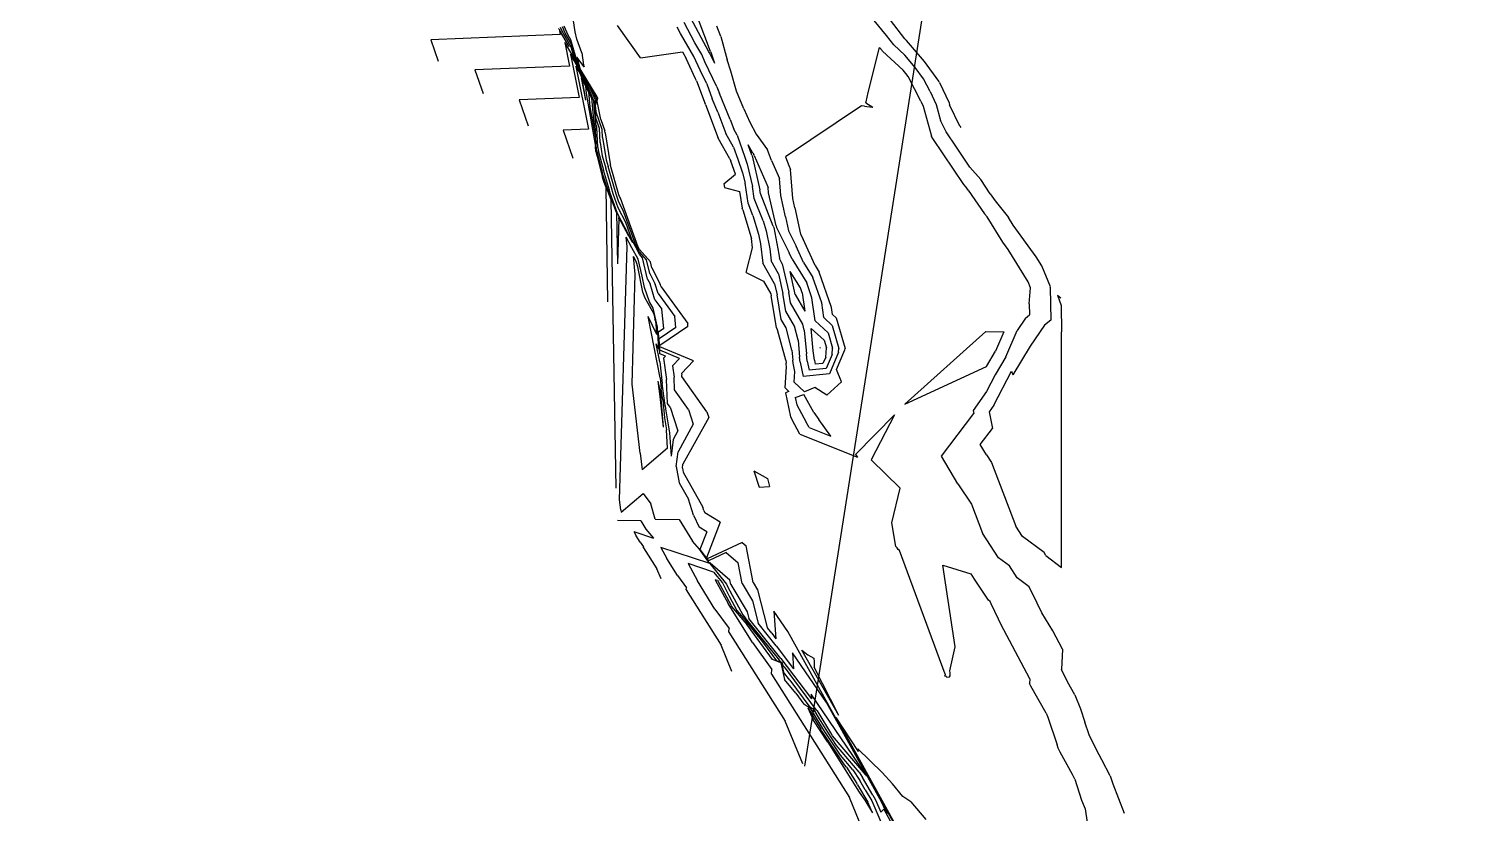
# Model space of a CAD drawing. Header units: metres. Extents: x -1120501 to 1198934, y -4928884 to 66998.
# Drawn here: x 732.5 to 950.1, y -1318.9 to -1200.4 of the extents above; entities that cross this region are included whole.
import ezdxf

# ---------------------------------------------------------------- set-up
doc = ezdxf.new("R2010")
doc.units = ezdxf.units.M
doc.layers.add('Cross Sections', color=10, linetype='Continuous')
doc.layers.add('SURF2CONTOURS', color=7, linetype='Continuous', lineweight=0)

msp = doc.modelspace()

# ---------------------------------------------------------------- linework, layer by layer
at = {"color": 7, "lineweight": 0}
msp.add_circle((-684.64, 190.5), 66807.04, dxfattribs=at)
at = {"layer": 'Cross Sections', "linetype": 'Continuous', "lineweight": 30}
msp.add_line((849.63, -1311.77), (942.61, -719.02), dxfattribs=at)
at = {"layer": 'SURF2CONTOURS', "color": 2, "linetype": 'Continuous', "lineweight": -3}
for p, q in [((814.93, -1200.91, 235.5), (814.45, -1197.58, 235.5)), ((812.5, -1200.45, 237.5), (812.46, -1200.36, 237.5)), ((812.5, -1200.45, 237.5), (814, -1203.1, 237.5)), ((812.57, -1200.73, 237.5), (814, -1203.1, 237.5)), ((812.57, -1200.73, 237.5), (812.68, -1201.31, 237.5)), ((813.44, -1201.08, 236.5), (813.02, -1200.14, 236.5)), ((815.19, -1202, 235.5), (814.93, -1200.91, 235.5)), ((824.8, -1204.82, 235.5), (821.36, -1199.95, 235.5)), ((833.01, -1202.54, 236.5), (831.39, -1199.5, 236.5)), ((836.94, -1201.61, 236.5), (836.33, -1200.03, 236.5)), ((861.93, -1201.42, 236.5), (860.09, -1199.17, 236.5)), ((812.68, -1201.31, 237.5), (793.17, -1202.09, 237.5)), ((793.17, -1202.09, 237.5), (794.29, -1205.3, 237.5)), ((814.33, -1202.67, 236.5), (813.44, -1201.08, 236.5)), ((815.02, -1205.04, 236.5), (814.33, -1202.67, 236.5)), ((815.96, -1204.06, 235.5), (815.19, -1202, 235.5)), ((834.05, -1204.33, 236.5), (833.01, -1202.54, 236.5)), ((836.94, -1201.61, 236.5), (837.89, -1205.09, 236.5)), ((863.04, -1202.87, 236.5), (861.93, -1201.42, 236.5)), ((864.72, -1204.43, 236.5), (863.04, -1202.87, 236.5)), ((815.15, -1205.8, 236.5), (814.23, -1204.28, 236.5)), ((814.23, -1204.28, 236.5), (815.55, -1210.81, 236.5)), ((815.9, -1207.03, 236.5), (815.02, -1205.04, 236.5)), ((816.3, -1206.18, 235.5), (815.19, -1204.69, 235.5)), ((815.19, -1204.69, 235.5), (815.67, -1206.36, 235.5)), ((815.96, -1204.06, 235.5), (816.2, -1205.91, 235.5)), ((824.8, -1204.82, 235.5), (831.13, -1203.89, 235.5)), ((831.13, -1203.89, 235.5), (831.71, -1204.89, 235.5)), ((833.13, -1207.96, 235.5), (831.71, -1204.89, 235.5)), ((834.54, -1205.4, 236.5), (834.05, -1204.33, 236.5)), ((838.46, -1206.82, 236.5), (837.89, -1205.09, 236.5)), ((866.28, -1206.26, 236.5), (864.72, -1204.43, 236.5)), ((816.02, -1207.75, 236.5), (815.15, -1205.8, 236.5)), ((815.72, -1206.46, 235.5), (815.67, -1206.36, 235.5)), ((818.27, -1210.72, 235.5), (815.72, -1206.46, 235.5)), ((817.09, -1209.01, 236.5), (815.9, -1207.03, 236.5)), ((816.2, -1205.91, 235.5), (816.3, -1206.18, 235.5)), ((836.34, -1209.18, 236.5), (834.54, -1205.4, 236.5)), ((839.31, -1209.84, 236.5), (838.46, -1206.82, 236.5)), ((867.52, -1207.96, 236.5), (866.28, -1206.26, 236.5)), ((815.93, -1207.91, 235.5), (815.89, -1207.83, 235.5)), ((816.57, -1211.19, 235.5), (815.89, -1207.83, 235.5)), ((815.98, -1208.01, 235.5), (815.93, -1207.91, 235.5)), ((816.03, -1208.12, 235.5), (815.98, -1208.01, 235.5)), ((816.96, -1209.93, 236.5), (816.02, -1207.75, 236.5)), ((816.03, -1208.12, 235.5), (816.04, -1208.24, 235.5)), ((816.57, -1211.19, 235.5), (816.04, -1208.24, 235.5)), ((817.95, -1211.11, 236.5), (817.09, -1209.01, 236.5)), ((833.29, -1208.3, 235.5), (833.13, -1207.96, 235.5)), ((833.29, -1208.3, 235.5), (834.58, -1211.76, 235.5)), ((836.34, -1209.18, 236.5), (836.72, -1210.2, 236.5)), ((868.55, -1209.92, 236.5), (867.52, -1207.96, 236.5)), ((815.55, -1210.81, 236.5), (806.49, -1211.17, 236.5)), ((806.49, -1211.17, 236.5), (807.84, -1215.06, 236.5)), ((816.96, -1209.93, 236.5), (817.15, -1212.2, 236.5)), ((817.95, -1211.11, 236.5), (817.85, -1211.73, 236.5)), ((817.85, -1211.73, 236.5), (818.03, -1213.78, 236.5)), ((818.35, -1210.91, 235.5), (818.27, -1210.72, 235.5)), ((818.27, -1211.37, 235.5), (818.35, -1210.91, 235.5)), ((818.85, -1214.13, 235.5), (818.27, -1211.37, 235.5)), ((834.63, -1211.88, 235.5), (834.58, -1211.76, 235.5)), ((838.34, -1214.11, 236.5), (836.72, -1210.2, 236.5)), ((840.39, -1212.5, 236.5), (839.31, -1209.84, 236.5)), ((868.55, -1209.92, 236.5), (869.45, -1211.86, 236.5)), ((869.45, -1211.86, 236.5), (870.1, -1214.28, 236.5)), ((817.15, -1212.2, 236.5), (818.02, -1217, 236.5)), ((818.63, -1215.47, 236.5), (818.03, -1213.78, 236.5)), ((834.63, -1211.88, 235.5), (836.53, -1216.92, 235.5)), ((840.39, -1212.5, 236.5), (841.31, -1214.55, 236.5)), ((818.72, -1217.6, 236.5), (818.63, -1215.47, 236.5)), ((818.85, -1214.13, 235.5), (819.45, -1215.82, 235.5)), ((819.46, -1216.12, 235.5), (819.45, -1215.82, 235.5)), ((819.46, -1216.12, 235.5), (820.24, -1220.81, 235.5)), ((838.34, -1214.11, 236.5), (838.89, -1215.57, 236.5)), ((839.41, -1216.49, 236.5), (838.89, -1215.57, 236.5)), ((841.31, -1214.55, 236.5), (842.28, -1216.33, 236.5)), ((870.93, -1215.96, 236.5), (870.1, -1214.28, 236.5)), ((872.53, -1218.3, 236.5), (870.93, -1215.96, 236.5)), ((818.11, -1218.86, 236.5), (818.02, -1217, 236.5)), ((818.72, -1217.6, 236.5), (819.05, -1219.59, 236.5)), ((838.31, -1220.07, 235.5), (836.53, -1216.92, 235.5)), ((839.41, -1216.49, 236.5), (840.56, -1219.82, 236.5)), ((842.28, -1216.33, 236.5), (843.97, -1218.7, 236.5)), ((874.54, -1221.3, 236.5), (872.53, -1218.3, 236.5)), ((818.11, -1218.86, 236.5), (818.57, -1220.57, 236.5)), ((819.05, -1219.59, 236.5), (819.57, -1221.49, 236.5)), ((838.31, -1220.07, 235.5), (838.43, -1220.42, 235.5)), ((839.14, -1222.38, 235.5), (838.43, -1220.42, 235.5)), ((840.56, -1219.82, 236.5), (840.94, -1220.89, 236.5)), ((844.59, -1220.33, 236.5), (843.97, -1218.7, 236.5)), ((844.59, -1220.33, 236.5), (845.78, -1223.03, 236.5)), ((818.57, -1220.57, 236.5), (819.06, -1222.5, 236.5)), ((819.65, -1224.29, 236.5), (819.06, -1222.5, 236.5)), ((820.19, -1223.54, 236.5), (819.57, -1221.49, 236.5)), ((820.24, -1220.81, 235.5), (820.27, -1220.93, 235.5)), ((820.31, -1221.05, 235.5), (820.27, -1220.93, 235.5)), ((821.55, -1225.49, 235.5), (820.31, -1221.05, 235.5)), ((837.39, -1223.82, 235.5), (839.14, -1222.38, 235.5)), ((840.94, -1220.89, 236.5), (841.7, -1224.24, 236.5)), ((876.17, -1223.16, 236.5), (874.54, -1221.3, 236.5)), ((820.41, -1226.26, 236.5), (819.65, -1224.29, 236.5)), ((820.69, -1225.32, 236.5), (820.19, -1223.54, 236.5)), ((837.39, -1223.82, 235.5), (837.5, -1224.37, 235.5)), ((837.5, -1224.37, 235.5), (839.75, -1224.98, 235.5)), ((841.99, -1226.04, 236.5), (841.7, -1224.24, 236.5)), ((845.99, -1225.61, 236.5), (845.78, -1223.03, 236.5)), ((877.6, -1225.35, 236.5), (876.17, -1223.16, 236.5)), ((821.15, -1269.79, 236.5), (820.41, -1226.26, 236.5)), ((821.45, -1227.45, 236.5), (820.69, -1225.32, 236.5)), ((821.64, -1225.75, 235.5), (821.55, -1225.49, 235.5)), ((821.64, -1225.75, 235.5), (821.65, -1225.75, 235.5)), ((821.78, -1226.01, 235.5), (821.65, -1225.75, 235.5)), ((824.46, -1233.39, 235.5), (821.78, -1226.01, 235.5)), ((839.75, -1224.98, 235.5), (840.16, -1227.5, 235.5)), ((843.33, -1229.43, 236.5), (841.99, -1226.04, 236.5)), ((846.72, -1228.81, 236.5), (845.99, -1225.61, 236.5)), ((877.6, -1225.35, 236.5), (878.35, -1226.42, 236.5)), ((878.35, -1226.42, 236.5), (880.35, -1228.93, 236.5)), ((821.45, -1227.45, 236.5), (821.45, -1227.45, 236.5)), ((822.6, -1229.66, 236.5), (821.45, -1227.45, 236.5)), ((840.26, -1227.77, 235.5), (840.16, -1227.5, 235.5)), ((840.26, -1227.77, 235.5), (841.51, -1231.93, 235.5)), ((846.72, -1228.81, 236.5), (847.17, -1230.95, 236.5)), ((881.08, -1230.1, 236.5), (880.35, -1228.93, 236.5)), ((823.53, -1232.23, 236.5), (822.6, -1229.66, 236.5)), ((843.33, -1229.43, 236.5), (843.78, -1230.94, 236.5)), ((843.78, -1230.94, 236.5), (844.32, -1233.65, 236.5)), ((847.17, -1230.95, 236.5), (848.32, -1233.23, 236.5)), ((884.56, -1234.85, 236.5), (881.08, -1230.1, 236.5)), ((821.67, -1271.56, 236.5), (822.78, -1233.3, 236.5)), ((822.78, -1233.3, 236.5), (822.63, -1231.87, 236.5)), ((823.52, -1233.49, 236.5), (822.63, -1231.87, 236.5)), ((824.45, -1235.19, 236.5), (823.52, -1233.49, 236.5)), ((824.64, -1234.44, 236.5), (823.53, -1232.23, 236.5)), ((824.65, -1233.77, 235.5), (824.46, -1233.39, 235.5)), ((840.78, -1237.23, 235.5), (841.72, -1233.5, 235.5)), ((841.51, -1231.93, 235.5), (841.55, -1232.1, 235.5)), ((841.72, -1233.5, 235.5), (841.55, -1232.1, 235.5)), ((849.43, -1235.71, 236.5), (848.32, -1233.23, 236.5)), ((825.07, -1237.78, 236.5), (824.45, -1235.19, 236.5)), ((825.14, -1235, 236.5), (824.64, -1234.44, 236.5)), ((826.31, -1235.6, 235.5), (824.65, -1233.77, 235.5)), ((825.89, -1238.23, 236.5), (825.14, -1235, 236.5)), ((826.53, -1236.54, 235.5), (826.31, -1235.6, 235.5)), ((844.32, -1233.65, 236.5), (844.54, -1235.46, 236.5)), ((845.64, -1237.41, 236.5), (844.54, -1235.46, 236.5)), ((849.43, -1235.71, 236.5), (850.84, -1237.97, 236.5)), ((885.4, -1236.2, 236.5), (884.56, -1234.85, 236.5)), ((825.42, -1239.5, 236.5), (825.07, -1237.78, 236.5)), ((826.53, -1236.54, 235.5), (827.79, -1238.98, 235.5)), ((840.78, -1237.23, 235.5), (843.39, -1238.54, 235.5)), ((845.64, -1237.41, 236.5), (846.31, -1240.39, 236.5)), ((848.97, -1239.55, 237.5), (847.41, -1237.06, 237.5)), ((848.08, -1240.03, 237.5), (847.41, -1237.06, 237.5)), ((886.68, -1239.37, 236.5), (885.4, -1236.2, 236.5)), ((826.19, -1241.63, 236.5), (825.42, -1239.5, 236.5)), ((825.89, -1238.23, 236.5), (826.27, -1238.95, 236.5)), ((827, -1241.33, 236.5), (826.27, -1238.95, 236.5)), ((827.93, -1239.4, 235.5), (827.79, -1238.98, 235.5)), ((827.93, -1239.4, 235.5), (831.94, -1244.94, 235.5)), ((843.39, -1238.54, 235.5), (844.48, -1240.46, 235.5)), ((848.16, -1240.56, 237.5), (848.08, -1240.03, 237.5)), ((849.23, -1240.3, 237.5), (848.97, -1239.55, 237.5)), ((852.17, -1241.78, 236.5), (850.84, -1237.97, 236.5)), ((886.67, -1239.49, 236.5), (886.68, -1239.37, 236.5)), ((886.67, -1239.49, 236.5), (886.73, -1244.44, 236.5)), ((826.75, -1242.63, 236.5), (826.19, -1241.63, 236.5)), ((827, -1241.33, 236.5), (828.05, -1242.78, 236.5)), ((844.48, -1240.46, 235.5), (844.55, -1240.75, 235.5)), ((845.33, -1245.55, 235.5), (844.55, -1240.75, 235.5)), ((846.75, -1243.05, 236.5), (846.31, -1240.39, 236.5)), ((848.16, -1240.56, 237.5), (849.6, -1243.06, 237.5)), ((849.23, -1240.3, 237.5), (849.6, -1243.06, 237.5)), ((852.47, -1244.02, 236.5), (852.17, -1241.78, 236.5)), ((887.76, -1240.64, 236.5), (888.27, -1241.05, 236.5)), ((887.76, -1240.64, 236.5), (888.29, -1242.2, 236.5)), ((888.29, -1242.2, 236.5), (888.36, -1246.17, 236.5)), ((827.36, -1245.46, 236.5), (826.75, -1242.63, 236.5)), ((826.94, -1244.31, 235.5), (826.98, -1244.38, 235.5)), ((826.94, -1244.31, 235.5), (826.98, -1244.37, 235.5)), ((826.98, -1244.38, 235.5), (826.98, -1244.37, 235.5)), ((826.98, -1244.38, 235.5), (826.98, -1244.38, 235.5)), ((828.36, -1245.66, 236.5), (828.05, -1242.78, 236.5)), ((848.04, -1245.32, 236.5), (846.75, -1243.05, 236.5)), ((852.47, -1244.02, 236.5), (853.76, -1245.21, 236.5)), ((886.73, -1244.44, 236.5), (885.82, -1245.18, 236.5)), ((827.59, -1248.78, 236.5), (827.36, -1245.46, 236.5)), ((828.36, -1245.66, 236.5), (827.51, -1246.22, 236.5)), ((827.72, -1249.48, 236.5), (827.51, -1246.22, 236.5)), ((831.98, -1245.39, 235.5), (827.73, -1248.22, 235.5)), ((831.98, -1245.39, 235.5), (831.94, -1244.94, 235.5)), ((845.51, -1245.87, 235.5), (845.33, -1245.55, 235.5)), ((846.74, -1250.47, 235.5), (845.51, -1245.87, 235.5)), ((848.61, -1247.45, 236.5), (848.04, -1245.32, 236.5)), ((852.54, -1247.45, 237.5), (850.59, -1245.66, 237.5)), ((850.89, -1249.05, 237.5), (850.59, -1245.66, 237.5)), ((853.76, -1245.21, 236.5), (854.75, -1248.69, 236.5)), ((864.7, -1257.1, 235.5), (876.92, -1246.11, 235.5)), ((876.92, -1246.11, 235.5), (879.65, -1246.19, 235.5)), ((879.65, -1246.19, 235.5), (878.4, -1249.08, 235.5)), ((885.82, -1245.18, 236.5), (883.64, -1248.35, 236.5)), ((888.38, -1281.75, 236.5), (888.36, -1246.17, 236.5)), ((827.74, -1250.71, 236.5), (827.2, -1247.97, 236.5)), ((827.59, -1248.78, 236.5), (827.2, -1247.97, 236.5)), ((827.74, -1248.44, 235.5), (827.73, -1248.22, 235.5)), ((832.8, -1250.55, 235.5), (827.74, -1248.44, 235.5)), ((848.61, -1247.45, 236.5), (848.84, -1249.99, 236.5)), ((852.54, -1247.45, 237.5), (852.87, -1248.62, 237.5)), ((852.78, -1249.99, 237.5), (852.87, -1248.62, 237.5)), ((854.71, -1249.25, 236.5), (854.75, -1248.69, 236.5)), ((883.64, -1248.35, 236.5), (881, -1252.66, 236.5)), ((828.6, -1249.85, 236.5), (827.72, -1249.48, 236.5)), ((827.74, -1250.71, 236.5), (828.08, -1253.97, 236.5)), ((828.6, -1249.85, 236.5), (828.29, -1250.18, 236.5)), ((828.29, -1250.18, 236.5), (828.73, -1253.38, 236.5)), ((832.8, -1250.55, 235.5), (831, -1252.48, 235.5)), ((846.74, -1250.47, 235.5), (846.78, -1250.92, 235.5)), ((846.79, -1251.06, 235.5), (846.78, -1250.92, 235.5)), ((848.93, -1250.75, 236.5), (848.84, -1249.99, 236.5)), ((848.93, -1250.75, 236.5), (849.36, -1252.9, 236.5)), ((851.06, -1250.44, 237.5), (850.89, -1249.05, 237.5)), ((851.06, -1250.44, 237.5), (851.19, -1251.08, 237.5)), ((852.36, -1250.96, 237.5), (851.19, -1251.08, 237.5)), ((852.78, -1249.99, 237.5), (852.36, -1250.96, 237.5)), ((854.71, -1249.25, 236.5), (853.32, -1252.51, 236.5)), ((877.06, -1251.39, 235.5), (878.4, -1249.08, 235.5)), ((831, -1252.48, 235.5), (831.03, -1252.68, 235.5)), ((831.04, -1252.9, 235.5), (831.03, -1252.68, 235.5)), ((834.83, -1258.25, 235.5), (831.04, -1252.9, 235.5)), ((846.64, -1254.65, 235.5), (846.87, -1251.44, 235.5)), ((846.87, -1251.44, 235.5), (846.79, -1251.06, 235.5)), ((853.32, -1252.51, 236.5), (849.36, -1252.9, 236.5)), ((864.7, -1257.1, 235.5), (877.06, -1251.39, 235.5)), ((878.15, -1257.27, 236.5), (880.82, -1252.14, 236.5)), ((880.82, -1252.14, 236.5), (881, -1252.66, 236.5)), ((827.44, -1253.61, 235.5), (827.72, -1255.93, 235.5)), ((827.44, -1253.61, 235.5), (827.82, -1255.53, 235.5)), ((828.55, -1257.28, 236.5), (828.08, -1253.97, 236.5)), ((828.88, -1257, 236.5), (828.73, -1253.38, 236.5)), ((847.23, -1255.2, 235.5), (846.64, -1254.65, 235.5)), ((847.23, -1255.2, 235.5), (846.7, -1255.39, 235.5)), ((827.72, -1255.93, 235.5), (828.24, -1260.59, 235.5)), ((827.82, -1255.53, 235.5), (827.83, -1255.59, 235.5)), ((827.84, -1255.65, 235.5), (827.83, -1255.59, 235.5)), ((827.84, -1255.65, 235.5), (828.25, -1260.56, 235.5)), ((828.55, -1257.28, 236.5), (828.6, -1257.79, 236.5)), ((829.27, -1257.55, 236.5), (828.88, -1257, 236.5)), ((846.7, -1255.39, 235.5), (847.47, -1258.99, 235.5)), ((878.15, -1257.27, 236.5), (877.45, -1258.27, 236.5)), ((828.6, -1257.79, 236.5), (829.21, -1261.41, 236.5)), ((829.27, -1257.55, 236.5), (830.44, -1261.14, 236.5)), ((835.11, -1259.09, 235.5), (831.22, -1266.16, 235.5)), ((834.83, -1258.25, 235.5), (835.11, -1259.09, 235.5)), ((847.47, -1258.99, 235.5), (847.72, -1259.45, 235.5)), ((848.86, -1261.64, 235.5), (847.72, -1259.45, 235.5)), ((863.18, -1258.69, 235.5), (857.28, -1264.72, 235.5)), ((863.18, -1258.69, 235.5), (859.63, -1265.51, 235.5)), ((877.45, -1258.27, 236.5), (877.93, -1260.79, 236.5)), ((828.25, -1260.58, 235.5), (828.24, -1260.59, 235.5)), ((828.25, -1260.56, 235.5), (828.25, -1260.57, 235.5)), ((828.25, -1260.58, 235.5), (828.25, -1260.57, 235.5)), ((829.21, -1261.41, 236.5), (829.43, -1264.95, 236.5)), ((830.44, -1261.14, 236.5), (829.74, -1262.41, 236.5)), ((848.86, -1261.64, 235.5), (857.55, -1265.09, 235.5)), ((876.11, -1263.2, 236.5), (877.93, -1260.79, 236.5)), ((829.74, -1262.41, 236.5), (829.43, -1264.95, 236.5)), ((877.02, -1264.76, 236.5), (876.11, -1263.2, 236.5)), ((831.15, -1266.74, 235.5), (831.22, -1266.16, 235.5)), ((857.28, -1264.72, 235.5), (857.55, -1265.09, 235.5)), ((864.01, -1269.79, 235.5), (859.63, -1265.51, 235.5)), ((877.02, -1264.76, 236.5), (877.79, -1265.91, 236.5)), ((877.79, -1265.91, 236.5), (881.48, -1275.51, 236.5)), ((831.15, -1266.74, 235.5), (831.27, -1267.38, 235.5)), ((831.27, -1267.38, 235.5), (834.23, -1272.64, 235.5)), ((821.88, -1273.39, 236.5), (825.21, -1270.59, 236.5)), ((825.21, -1270.59, 236.5), (826.36, -1272.15, 236.5)), ((862.73, -1275.03, 235.5), (864.01, -1269.79, 235.5)), ((821.84, -1273.04, 236.5), (821.67, -1271.56, 236.5)), ((827.04, -1274.48, 236.5), (826.36, -1272.15, 236.5)), ((834.38, -1273.13, 235.5), (834.23, -1272.64, 235.5)), ((821.84, -1273.04, 236.5), (821.88, -1273.39, 236.5)), ((827.04, -1274.48, 236.5), (830.67, -1274.52, 236.5)), ((830.67, -1274.52, 236.5), (832.64, -1277.77, 236.5)), ((834.38, -1273.13, 235.5), (834.55, -1273.5, 235.5)), ((836.84, -1274.91, 235.5), (834.55, -1273.5, 235.5)), ((836.84, -1274.91, 235.5), (834.78, -1280.29, 235.5)), ((863.37, -1278.59, 235.5), (862.73, -1275.03, 235.5)), ((882.5, -1277.08, 236.5), (881.48, -1275.51, 236.5)), ((885.74, -1279.51, 236.5), (882.5, -1277.08, 236.5)), ((827.9, -1278.76, 236.5), (828.78, -1280.38, 236.5)), ((835.26, -1281.17, 236.5), (827.9, -1278.76, 236.5)), ((833.7, -1279.01, 236.5), (832.64, -1277.77, 236.5)), ((835.22, -1281.1, 236.5), (833.7, -1279.01, 236.5)), ((840.18, -1277.98, 235.5), (834.9, -1280.45, 235.5)), ((840.18, -1277.98, 235.5), (840.76, -1278.48, 235.5)), ((841.82, -1284.04, 235.5), (840.76, -1278.48, 235.5)), ((863.58, -1278.79, 235.5), (863.37, -1278.59, 235.5)), ((863.73, -1279.03, 235.5), (863.58, -1278.79, 235.5)), ((863.9, -1279.21, 235.5), (863.73, -1279.03, 235.5)), ((870.78, -1297.87, 235.5), (863.9, -1279.21, 235.5)), ((830.42, -1282.99, 236.5), (828.78, -1280.38, 236.5)), ((834.78, -1280.29, 235.5), (834.9, -1280.45, 235.5)), ((835.34, -1281.04, 236.5), (835.22, -1281.1, 236.5)), ((835.26, -1281.17, 236.5), (837.78, -1284.28, 236.5)), ((835.34, -1281.04, 236.5), (838.32, -1283.6, 236.5)), ((872.32, -1293.73, 235.5), (870.45, -1281.4, 235.5)), ((870.45, -1281.4, 235.5), (874.7, -1282.74, 235.5)), ((886.02, -1279.93, 236.5), (885.74, -1279.51, 236.5)), ((886.02, -1279.93, 236.5), (888.38, -1281.75, 236.5)), ((830.42, -1282.99, 236.5), (831.74, -1284.82, 236.5)), ((836.07, -1283.6, 235.5), (838.03, -1287.21, 235.5)), ((836.43, -1283.72, 235.5), (836.07, -1283.6, 235.5)), ((838.45, -1284.31, 236.5), (838.32, -1283.6, 236.5)), ((874.7, -1282.74, 235.5), (875.2, -1283.51, 235.5)), ((875.25, -1283.54, 235.5), (875.2, -1283.51, 235.5)), ((877.34, -1286.71, 235.5), (875.25, -1283.54, 235.5)), ((831.7, -1285.14, 236.5), (831.74, -1284.82, 236.5)), ((831.7, -1285.14, 236.5), (836.97, -1293.47, 236.5)), ((836.43, -1283.72, 235.5), (836.55, -1283.87, 235.5)), ((836.55, -1283.87, 235.5), (838.43, -1287.4, 235.5)), ((837.78, -1284.28, 236.5), (838.02, -1284.73, 236.5)), ((838.02, -1284.73, 236.5), (840.24, -1288.9, 236.5)), ((838.45, -1284.31, 236.5), (840.93, -1288.47, 236.5)), ((841.82, -1284.04, 235.5), (842.46, -1285.12, 235.5)), ((842.46, -1285.12, 235.5), (843.92, -1290.83, 235.5)), ((841.7, -1293.07, 235.5), (838.03, -1287.21, 235.5)), ((838.43, -1287.4, 235.5), (838.52, -1287.58, 235.5)), ((838.52, -1287.58, 235.5), (840.89, -1290.38, 235.5)), ((877.6, -1286.91, 235.5), (877.34, -1286.71, 235.5)), ((877.77, -1287.26, 235.5), (877.6, -1286.91, 235.5)), ((879.4, -1290.74, 235.5), (877.77, -1287.26, 235.5)), ((840.24, -1288.9, 236.5), (840.66, -1289.39, 236.5)), ((845.51, -1295.36, 236.5), (840.66, -1289.39, 236.5)), ((840.93, -1288.47, 236.5), (841.19, -1289.46, 236.5)), ((841.19, -1289.46, 236.5), (841.19, -1289.47, 236.5)), ((845.99, -1295.51, 236.5), (841.19, -1289.47, 236.5)), ((844.96, -1288.34, 235.5), (845.25, -1292.51, 235.5)), ((847.07, -1291.44, 235.5), (844.96, -1288.34, 235.5)), ((841.09, -1290.62, 235.5), (840.89, -1290.38, 235.5)), ((844.76, -1295.63, 235.5), (841.09, -1290.62, 235.5)), ((843.92, -1290.83, 235.5), (843.97, -1290.87, 235.5)), ((844.62, -1291.69, 235.5), (843.97, -1290.87, 235.5)), ((844.62, -1291.69, 235.5), (845.25, -1292.51, 235.5)), ((863.51, -1321.19, 235.5), (847.07, -1291.44, 235.5)), ((879.68, -1291.19, 235.5), (879.4, -1290.74, 235.5)), ((883.58, -1298.58, 235.5), (879.68, -1291.19, 235.5)), ((838.62, -1297.45, 236.5), (836.97, -1293.47, 236.5)), ((841.7, -1293.07, 235.5), (844.65, -1297.14, 235.5)), ((871.49, -1297.36, 235.5), (872.32, -1293.73, 235.5)), ((845.98, -1296.14, 235.5), (844.76, -1295.63, 235.5)), ((846.01, -1296.05, 236.5), (845.51, -1295.36, 236.5)), ((845.98, -1296.14, 235.5), (846.55, -1298.66, 235.5)), ((845.99, -1295.51, 236.5), (850.61, -1301.6, 236.5)), ((846.18, -1296.12, 236.5), (846.01, -1296.05, 236.5)), ((846.18, -1296.12, 236.5), (846.26, -1296.47, 236.5)), ((846.49, -1296.75, 236.5), (846.26, -1296.47, 236.5)), ((844.57, -1297.85, 235.5), (844.65, -1297.14, 235.5)), ((844.57, -1297.85, 235.5), (856.35, -1316.48, 235.5)), ((846.49, -1296.75, 236.5), (851.33, -1303.29, 236.5)), ((848.25, -1300.74, 235.5), (846.55, -1298.66, 235.5)), ((870.75, -1298.05, 235.5), (870.71, -1298.18, 235.5)), ((870.89, -1298.22, 235.5), (870.71, -1298.18, 235.5)), ((870.79, -1297.97, 235.5), (870.75, -1298.05, 235.5)), ((870.78, -1297.87, 235.5), (870.79, -1297.97, 235.5)), ((870.98, -1298.24, 235.5), (870.89, -1298.22, 235.5)), ((871.03, -1298.28, 235.5), (870.98, -1298.24, 235.5)), ((871.06, -1298.31, 235.5), (871.03, -1298.28, 235.5)), ((871.06, -1298.31, 235.5), (871.47, -1298.25, 235.5)), ((871.47, -1298.25, 235.5), (871.58, -1298.14, 235.5)), ((871.54, -1297.68, 235.5), (871.49, -1297.36, 235.5)), ((871.58, -1298.14, 235.5), (871.54, -1297.68, 235.5)), ((883.58, -1298.58, 235.5), (883.55, -1299.26, 235.5)), ((848.25, -1300.74, 235.5), (849.45, -1302.37, 235.5)), ((850.56, -1300.89, 236.5), (850.61, -1301.6, 236.5)), ((858.69, -1312.83, 236.5), (850.56, -1300.89, 236.5)), ((883.74, -1299.67, 235.5), (883.55, -1299.26, 235.5)), ((886.04, -1303.73, 235.5), (883.74, -1299.67, 235.5)), ((850.54, -1303.09, 235.5), (849.45, -1302.37, 235.5)), ((851.94, -1305.39, 235.5), (850.54, -1303.09, 235.5)), ((851.51, -1303.42, 236.5), (851.33, -1303.29, 236.5)), ((851.76, -1303.81, 236.5), (851.51, -1303.42, 236.5)), ((853.53, -1306.73, 236.5), (851.76, -1303.81, 236.5)), ((852.61, -1306.48, 235.5), (851.94, -1305.39, 235.5)), ((886.04, -1303.73, 235.5), (886.3, -1304.38, 235.5)), ((886.3, -1304.38, 235.5), (887.7, -1308.52, 235.5)), ((855.01, -1310.09, 235.5), (852.61, -1306.48, 235.5)), ((853.82, -1307.17, 236.5), (853.53, -1306.73, 236.5)), ((858.77, -1313.02, 236.5), (853.82, -1307.17, 236.5)), ((887.86, -1309.03, 235.5), (887.7, -1308.52, 235.5)), ((888.16, -1309.63, 235.5), (887.86, -1309.03, 235.5)), ((890.01, -1312.99, 235.5), (888.16, -1309.63, 235.5)), ((856.87, -1312.29, 235.5), (855.01, -1310.09, 235.5)), ((856.87, -1312.29, 235.5), (857.91, -1313.92, 235.5)), ((858.73, -1315.35, 235.5), (857.91, -1313.92, 235.5)), ((858.83, -1313.1, 236.5), (858.69, -1312.83, 236.5)), ((858.77, -1313.02, 236.5), (858.78, -1313.03, 236.5)), ((858.78, -1313.03, 236.5), (858.9, -1313.23, 236.5)), ((858.83, -1313.1, 236.5), (858.9, -1313.23, 236.5)), ((890.39, -1313.71, 235.5), (890.01, -1312.99, 235.5)), ((890.39, -1313.71, 235.5), (891.4, -1316.89, 235.5)), ((858.73, -1315.35, 235.5), (859.72, -1317.01, 235.5)), ((860.04, -1325.39, 235.5), (856.35, -1316.48, 235.5)), ((859.72, -1317.01, 235.5), (861.68, -1321.56, 235.5)), ((891.4, -1316.89, 235.5), (891.92, -1318.21, 235.5)), ((891.92, -1318.21, 235.5), (892.49, -1321.97, 235.5))]:
    msp.add_line(p, q, dxfattribs=at)
at = {"layer": 'SURF2CONTOURS', "color": 4, "linetype": 'Continuous', "lineweight": -3}
for p, q in [((812.97, -1200.77, 237), (812.74, -1200.25, 237)), ((814.36, -1203.22, 237), (812.97, -1200.77, 237)), ((813.91, -1201.4, 236), (813.31, -1200.03, 236)), ((830.87, -1201.15, 236), (830.35, -1200.18, 236)), ((835.15, -1203.93, 237), (832.42, -1198.82, 237)), ((835.4, -1203.87, 237), (833.52, -1198.94, 237)), ((864.72, -1201.95, 237), (862.57, -1199.13, 237)), ((814.75, -1204.75, 237), (813.4, -1202.5, 237)), ((813.4, -1202.5, 237), (814.12, -1206.06, 237)), ((814.31, -1202.11, 236), (813.91, -1201.4, 236)), ((815.34, -1205.7, 236), (814.31, -1202.11, 236)), ((832.88, -1204.61, 236), (830.87, -1201.15, 236)), ((864.96, -1202.17, 237), (864.72, -1201.95, 237)), ((867.68, -1205.36, 237), (864.96, -1202.17, 237)), ((814.69, -1204.38, 237), (814.36, -1203.22, 237)), ((816, -1207.32, 237), (814.69, -1204.38, 237)), ((816.05, -1207.63, 237), (814.75, -1204.75, 237)), ((833.84, -1206.68, 236), (832.88, -1204.61, 236)), ((835.22, -1204.05, 237), (835.15, -1203.93, 237)), ((835.25, -1204.12, 237), (835.22, -1204.05, 237)), ((835.25, -1204.12, 237), (835.97, -1205.63, 237)), ((835.4, -1203.87, 237), (835.46, -1204.1, 237)), ((835.46, -1204.1, 237), (835.97, -1205.63, 237)), ((859.19, -1210.06, 236), (860.9, -1203.24, 236)), ((860.9, -1203.24, 236), (861.29, -1203.72, 236)), ((861.35, -1203.79, 236), (861.29, -1203.72, 236)), ((864.47, -1206.69, 236), (861.35, -1203.79, 236)), ((814.12, -1206.06, 237), (799.83, -1206.63, 237)), ((799.83, -1206.63, 237), (801.06, -1210.18, 237)), ((815.54, -1206.86, 236), (815.06, -1206.05, 236)), ((815.06, -1206.05, 236), (816.98, -1215.56, 236)), ((815.81, -1206.75, 236), (815.34, -1205.7, 236)), ((816, -1207.88, 236), (815.54, -1206.86, 236)), ((817.68, -1209.87, 236), (815.81, -1206.75, 236)), ((816.5, -1208.16, 237), (816, -1207.32, 237)), ((834.81, -1208.74, 236), (833.84, -1206.68, 236)), ((864.88, -1207.17, 236), (864.47, -1206.69, 236)), ((865.21, -1207.62, 236), (864.88, -1207.17, 236)), ((869.84, -1208.31, 237), (867.68, -1205.36, 237)), ((816.49, -1209.02, 236), (816, -1207.88, 236)), ((817.42, -1210.83, 237), (816.05, -1207.63, 237)), ((816.49, -1209.02, 236), (816.59, -1210.22, 236)), ((817.74, -1211.21, 237), (816.5, -1208.16, 237)), ((834.81, -1208.74, 236), (835.65, -1210.98, 236)), ((867.15, -1211.33, 236), (865.21, -1207.62, 236)), ((869.95, -1208.52, 237), (869.84, -1208.31, 237)), ((869.95, -1208.52, 237), (871.39, -1211.63, 237)), ((816.59, -1210.22, 236), (818.02, -1218.18, 236)), ((817.42, -1210.83, 237), (817.71, -1214.18, 237)), ((818.15, -1211.01, 236), (817.68, -1209.87, 236)), ((817.74, -1211.21, 237), (817.71, -1211.41, 237)), ((817.71, -1211.41, 237), (818.01, -1214.72, 237)), ((818.15, -1211.01, 236), (817.98, -1212.04, 236)), ((836.48, -1213, 236), (835.65, -1210.98, 236)), ((858.84, -1211.63, 236), (858.89, -1211.46, 236)), ((858.84, -1211.63, 236), (859.89, -1212.27, 236)), ((858.89, -1211.46, 236), (859.19, -1210.06, 236)), ((867.15, -1211.33, 236), (867.5, -1212.09, 236)), ((871.39, -1211.63, 237), (871.47, -1211.92, 237)), ((817.98, -1212.04, 236), (818.05, -1212.85, 236)), ((819.04, -1215.64, 236), (818.05, -1212.85, 236)), ((836.48, -1213, 236), (837.71, -1216.24, 236)), ((858.18, -1212.07, 236), (846.7, -1219.76, 236)), ((858.61, -1212.12, 236), (858.18, -1212.07, 236)), ((858.61, -1212.12, 236), (858.99, -1212.18, 236)), ((858.99, -1212.18, 236), (859.89, -1212.27, 236)), ((867.5, -1212.09, 236), (868.74, -1216.65, 236)), ((873.04, -1215.12, 237), (871.47, -1211.92, 237)), ((816.98, -1215.56, 236), (813.15, -1215.72, 236)), ((813.15, -1215.72, 236), (814.62, -1219.95, 236)), ((817.71, -1214.18, 237), (818.01, -1215.82, 237)), ((818.22, -1215.3, 237), (818.01, -1214.72, 237)), ((818.15, -1218.75, 237), (818.01, -1215.82, 237)), ((818.35, -1218.34, 237), (818.22, -1215.3, 237)), ((819.09, -1216.86, 236), (819.04, -1215.64, 236)), ((873.04, -1215.12, 237), (873.17, -1215.31, 237)), ((818.06, -1218.96, 236), (818.02, -1218.18, 236)), ((818.35, -1218.34, 237), (818.45, -1218.98, 237)), ((819.09, -1216.86, 236), (819.64, -1220.2, 236)), ((838.86, -1218.28, 236), (837.71, -1216.24, 236)), ((838.86, -1218.28, 236), (839.5, -1220.12, 236)), ((841.77, -1219.23, 237), (841.08, -1217.96, 237)), ((841.62, -1219.53, 237), (841.08, -1217.96, 237)), ((868.81, -1216.8, 236), (868.74, -1216.65, 236)), ((868.96, -1217.01, 236), (868.81, -1216.8, 236)), ((873.62, -1223.96, 236), (868.96, -1217.01, 236)), ((818.06, -1218.96, 236), (818.26, -1219.69, 236)), ((818.15, -1218.75, 237), (818.88, -1221.46, 237)), ((818.26, -1219.69, 236), (819.07, -1222.9, 236)), ((818.45, -1218.98, 237), (819.21, -1221.77, 237)), ((819.64, -1220.2, 236), (819.92, -1221.21, 236)), ((839.5, -1220.12, 236), (840.23, -1222.15, 236)), ((841.62, -1219.53, 237), (841.66, -1219.62, 237)), ((841.66, -1219.62, 237), (842.82, -1224.75, 237)), ((841.77, -1219.23, 237), (841.92, -1219.43, 237)), ((841.97, -1219.57, 237), (841.92, -1219.43, 237)), ((841.97, -1219.57, 237), (844.1, -1224.37, 237)), ((846.7, -1219.76, 236), (847.2, -1221.09, 236)), ((818.88, -1221.46, 237), (819.04, -1222.11, 237)), ((819.99, -1224.98, 237), (819.04, -1222.11, 237)), ((820.13, -1224.79, 237), (819.21, -1221.77, 237)), ((820.25, -1222.29, 236), (819.92, -1221.21, 236)), ((821.12, -1225.41, 236), (820.25, -1222.29, 236)), ((840.23, -1222.15, 236), (840.59, -1223.73, 236)), ((847.2, -1221.09, 236), (847.47, -1221.69, 236)), ((847.81, -1226.04, 236), (847.47, -1221.69, 236)), ((819.31, -1223.61, 236), (819.07, -1222.9, 236)), ((819.61, -1224.39, 236), (819.31, -1223.61, 236)), ((819.9, -1241.66, 236), (819.61, -1224.39, 236)), ((820.25, -1225.23, 237), (820.13, -1224.79, 237)), ((841.07, -1226.77, 236), (840.59, -1223.73, 236)), ((842.91, -1225.31, 237), (842.82, -1224.75, 237)), ((844.16, -1225.18, 237), (844.1, -1224.37, 237)), ((873.96, -1224.35, 236), (873.62, -1223.96, 236)), ((874.26, -1224.81, 236), (873.96, -1224.35, 236)), ((874.26, -1224.81, 236), (876.75, -1228.35, 236)), ((821.21, -1228.14, 237), (819.99, -1224.98, 237)), ((821.35, -1228.3, 237), (820.25, -1225.23, 237)), ((821.55, -1226.6, 236), (821.12, -1225.41, 236)), ((821.55, -1226.6, 236), (821.55, -1226.6, 236)), ((822.19, -1227.84, 236), (821.55, -1226.6, 236)), ((841.79, -1228.6, 236), (841.07, -1226.77, 236)), ((844.86, -1230.25, 237), (842.91, -1225.31, 237)), ((845.3, -1230.17, 237), (844.16, -1225.18, 237)), ((848.13, -1227.45, 236), (847.81, -1226.04, 236)), ((821.21, -1228.14, 237), (821.34, -1235.92, 237)), ((821.54, -1229.12, 237), (821.34, -1235.92, 237)), ((821.35, -1228.3, 237), (821.35, -1228.3, 237)), ((823, -1231.48, 237), (821.35, -1228.3, 237)), ((821.54, -1229.12, 237), (821.52, -1228.92, 237)), ((823.06, -1231.73, 237), (821.52, -1228.92, 237)), ((823.99, -1232.81, 236), (822.19, -1227.84, 236)), ((841.79, -1228.6, 236), (842.65, -1231.44, 236)), ((848.13, -1227.45, 236), (848.99, -1231.44, 236)), ((876.75, -1228.35, 236), (877.14, -1228.83, 236)), ((879.51, -1232.64, 236), (877.14, -1228.83, 236)), ((842.65, -1231.44, 236), (842.94, -1232.88, 236)), ((844.86, -1230.25, 237), (844.92, -1230.45, 237)), ((844.92, -1230.45, 237), (845.71, -1234.43, 237)), ((845.3, -1230.17, 237), (845.36, -1230.45, 237)), ((845.36, -1230.45, 237), (847.26, -1234.26, 237)), ((823.06, -1231.65, 237), (823, -1231.48, 237)), ((823.06, -1231.65, 237), (823.59, -1232.7, 237)), ((823.06, -1231.73, 237), (823.59, -1232.7, 237)), ((824.64, -1234.11, 236), (823.99, -1232.81, 236)), ((842.94, -1232.88, 236), (843.28, -1235.8, 236)), ((848.99, -1231.44, 236), (849.37, -1232.2, 236)), ((851.16, -1236.19, 236), (849.37, -1232.2, 236)), ((880.33, -1233.76, 236), (879.51, -1232.64, 236)), ((824.03, -1237.49, 236), (823.75, -1234.83, 236)), ((823.99, -1235.26, 236), (823.75, -1234.83, 236)), ((824.23, -1235.71, 236), (823.99, -1235.26, 236)), ((824.39, -1236.39, 236), (824.23, -1235.71, 236)), ((825.73, -1235.3, 236), (824.64, -1234.11, 236)), ((826.21, -1237.39, 236), (825.73, -1235.3, 236)), ((845.71, -1234.43, 237), (845.8, -1235.13, 237)), ((846.22, -1235.89, 237), (845.8, -1235.13, 237)), ((847.7, -1235.23, 237), (847.26, -1234.26, 237)), ((847.7, -1235.23, 237), (849.9, -1238.76, 237)), ((883.34, -1238.62, 236), (880.33, -1233.76, 236)), ((823.54, -1254.1, 236), (824.03, -1237.49, 236)), ((825.18, -1240.18, 236), (824.39, -1236.39, 236)), ((826.21, -1237.39, 236), (827.03, -1238.96, 236)), ((845.06, -1238.94, 236), (843.28, -1235.8, 236)), ((846.22, -1235.89, 237), (847.2, -1240.21, 237)), ((851.16, -1236.19, 236), (851.77, -1237.17, 236)), ((853.64, -1242.52, 236), (851.77, -1237.17, 236)), ((827.46, -1240.37, 236), (827.03, -1238.96, 236)), ((845.06, -1238.94, 236), (845.43, -1240.57, 236)), ((850.7, -1241.04, 237), (849.9, -1238.76, 237)), ((883.7, -1239.53, 236), (883.34, -1238.62, 236)), ((883.49, -1241.96, 236), (883.7, -1239.53, 236)), ((825.51, -1241.1, 236), (825.18, -1240.18, 236)), ((826.87, -1243.5, 236), (825.51, -1241.1, 236)), ((827.46, -1240.37, 236), (829.99, -1243.86, 236)), ((846.04, -1244.3, 236), (845.43, -1240.57, 236)), ((847.46, -1241.8, 237), (847.2, -1240.21, 237)), ((849.31, -1245.04, 237), (847.46, -1241.8, 237)), ((851.16, -1244.5, 237), (850.7, -1241.04, 237)), ((883.49, -1241.96, 236), (883.51, -1243.63, 236)), ((827.78, -1253.12, 236), (825.95, -1243.86, 236)), ((827.29, -1246.58, 236), (825.95, -1243.86, 236)), ((827.17, -1244.92, 236), (826.87, -1243.5, 236)), ((830.17, -1245.53, 236), (829.99, -1243.86, 236)), ((846.78, -1245.59, 236), (846.04, -1244.3, 236)), ((853.78, -1243.54, 236), (853.64, -1242.52, 236)), ((853.78, -1243.54, 236), (854.37, -1244.08, 236)), ((854.37, -1244.08, 236), (855.69, -1248.72, 236)), ((882.93, -1244.11, 236), (881.65, -1245.98, 236)), ((882.93, -1244.11, 236), (883.51, -1243.63, 236)), ((827.29, -1246.58, 236), (827.17, -1244.92, 236)), ((830.17, -1245.53, 236), (827.62, -1247.22, 236)), ((847.67, -1248.96, 236), (846.78, -1245.59, 236)), ((849.54, -1245.93, 237), (849.31, -1245.04, 237)), ((849.54, -1245.93, 237), (849.86, -1249.52, 237)), ((851.16, -1244.5, 237), (853.15, -1246.33, 237)), ((853.15, -1246.33, 237), (853.81, -1248.65, 237)), ((879.94, -1249.96, 236), (881.65, -1245.98, 236)), ((827.73, -1248.96, 236), (827.62, -1247.22, 236)), ((851.93, -1248.58, 238), (851.92, -1248.56, 238)), ((851.92, -1248.58, 238), (851.92, -1248.56, 238)), ((851.92, -1248.58, 238), (851.93, -1248.65, 238)), ((851.93, -1248.58, 238), (851.93, -1248.65, 238)), ((851.93, -1248.58, 238), (851.93, -1248.58, 238)), ((853.74, -1249.62, 237), (853.81, -1248.65, 237)), ((855.68, -1248.88, 236), (855.69, -1248.72, 236)), ((830.7, -1250.2, 236), (827.73, -1248.96, 236)), ((830.7, -1250.2, 236), (829.64, -1251.33, 236)), ((847.67, -1248.96, 236), (847.81, -1250.45, 236)), ((847.86, -1250.9, 236), (847.81, -1250.45, 236)), ((848.12, -1252.17, 236), (847.86, -1250.9, 236)), ((849.99, -1250.59, 237), (849.86, -1249.52, 237)), ((849.99, -1250.59, 237), (850.28, -1251.99, 237)), ((853.74, -1249.62, 237), (852.84, -1251.73, 237)), ((854.39, -1251.89, 236), (855.68, -1248.88, 236)), ((879.94, -1249.96, 236), (878.37, -1252.65, 236)), ((827.78, -1253.12, 236), (827.95, -1254.78, 236)), ((829.64, -1251.33, 236), (829.88, -1253.03, 236)), ((829.96, -1254.95, 236), (829.88, -1253.03, 236)), ((848, -1253.78, 236), (848.12, -1252.17, 236)), ((852.84, -1251.73, 237), (850.28, -1251.99, 237)), ((855.16, -1253.75, 236), (854.39, -1251.89, 236)), ((878.37, -1252.65, 236), (877.04, -1255.2, 236)), ((824.78, -1264.48, 236), (823.54, -1254.1, 236)), ((828.19, -1256.47, 236), (827.95, -1254.78, 236)), ((832.05, -1257.9, 236), (829.96, -1254.95, 236)), ((848, -1253.78, 236), (849.56, -1255.23, 236)), ((851.15, -1254.59, 236), (849.56, -1255.23, 236)), ((852.96, -1255.76, 236), (851.15, -1254.59, 236)), ((855.16, -1253.75, 236), (852.96, -1255.76, 236)), ((877.04, -1255.2, 236), (875.03, -1258.04, 236)), ((828.19, -1256.47, 236), (828.42, -1259.17, 236)), ((848.18, -1256.09, 236), (849.46, -1255.62, 236)), ((848.18, -1256.09, 236), (848.42, -1257.21, 236)), ((848.42, -1257.21, 236), (849.83, -1259.8, 236)), ((850.96, -1258.34, 236), (849.46, -1255.62, 236)), ((828.42, -1259.17, 236), (828.73, -1260.99, 236)), ((832.05, -1257.9, 236), (832.78, -1260.12, 236)), ((850.96, -1258.34, 236), (851.73, -1259.44, 236)), ((853.57, -1261.95, 236), (851.73, -1259.44, 236)), ((870.27, -1264.97, 236), (875.13, -1258.53, 236)), ((875.03, -1258.04, 236), (875.13, -1258.53, 236)), ((828.9, -1263.75, 236), (828.73, -1260.99, 236)), ((832.78, -1260.12, 236), (830.48, -1264.29, 236)), ((850.27, -1260.63, 236), (849.83, -1259.8, 236)), ((850.27, -1260.63, 236), (853.57, -1261.95, 236)), ((828.9, -1263.75, 236), (825.06, -1266.99, 236)), ((824.78, -1264.48, 236), (825.06, -1266.99, 236)), ((830.2, -1266.52, 236), (830.48, -1264.29, 236)), ((872.71, -1269.14, 236), (870.27, -1264.97, 236)), ((830.2, -1266.52, 236), (830.67, -1268.99, 236)), ((841.9, -1267.18, 235), (843.98, -1268.34, 235)), ((841.9, -1267.18, 235), (842.73, -1269.64, 235)), ((843.98, -1268.34, 235), (844.31, -1269.51, 235)), ((830.67, -1268.99, 236), (832.05, -1271.44, 236)), ((842.73, -1269.64, 235), (844.31, -1269.51, 235)), ((872.71, -1269.14, 236), (874.76, -1272.22, 236)), ((832.8, -1273.86, 236), (832.05, -1271.44, 236)), ((874.76, -1272.22, 236), (876.43, -1276.56, 236)), ((824.87, -1274.72, 237), (821.32, -1274.68, 237)), ((824.87, -1274.72, 237), (825.63, -1275.96, 237)), ((832.8, -1273.86, 236), (833.68, -1275.69, 236)), ((823.82, -1276.34, 237), (824.15, -1276.96, 237)), ((823.82, -1276.34, 237), (826.77, -1277.31, 237)), ((824.78, -1277.96, 237), (824.15, -1276.96, 237)), ((825.63, -1275.96, 237), (826.77, -1277.31, 237)), ((834.81, -1276.38, 236), (833.68, -1275.69, 236)), ((834.81, -1276.38, 236), (833.79, -1279.04, 236)), ((878.85, -1280.3, 236), (876.43, -1276.56, 236)), ((824.78, -1277.96, 237), (825.28, -1278.65, 237)), ((825.27, -1278.78, 237), (825.28, -1278.65, 237)), ((825.27, -1278.78, 237), (827.28, -1281.96, 237)), ((833.79, -1279.04, 236), (835.06, -1280.77, 236)), ((831.99, -1281.18, 236), (833.4, -1283.79, 236)), ((835.84, -1282.45, 236), (831.99, -1281.18, 236)), ((837.76, -1279.51, 236), (835.06, -1280.77, 236)), ((837.76, -1279.51, 236), (839.54, -1281.04, 236)), ((840.14, -1284.17, 236), (839.54, -1281.04, 236)), ((880.49, -1281.53, 236), (878.85, -1280.3, 236)), ((827.91, -1283.48, 237), (827.28, -1281.96, 237)), ((835.84, -1282.45, 236), (837.17, -1284.08, 236)), ((881.68, -1283.32, 236), (880.49, -1281.53, 236)), ((883.46, -1284.7, 236), (881.68, -1283.32, 236)), ((836.06, -1288.03, 236), (833.4, -1283.79, 236)), ((837.17, -1284.08, 236), (838.22, -1286.07, 236)), ((840.14, -1284.17, 236), (841.7, -1286.79, 236)), ((884.7, -1287.12, 236), (883.46, -1284.7, 236)), ((838.22, -1286.07, 236), (839.38, -1288.24, 236)), ((841.7, -1286.79, 236), (842.56, -1290.15, 236)), ((885.39, -1288.6, 236), (884.7, -1287.12, 236)), ((836.06, -1288.03, 236), (838.2, -1290.98, 236)), ((839.38, -1288.24, 236), (840.78, -1289.88, 236)), ((843.3, -1292.99, 236), (840.78, -1289.88, 236)), ((842.56, -1290.15, 236), (842.58, -1290.17, 236)), ((845.31, -1293.6, 236), (842.58, -1290.17, 236)), ((887.08, -1291.34, 236), (885.39, -1288.6, 236)), ((838.14, -1291.5, 236), (838.2, -1290.98, 236)), ((838.14, -1291.5, 236), (846.66, -1304.97, 236)), ((888.53, -1294.09, 236), (887.08, -1291.34, 236)), ((845.38, -1295.84, 236), (843.3, -1292.99, 236)), ((845.31, -1293.6, 236), (847.93, -1297.06, 236)), ((854.73, -1304.09, 235), (849.19, -1294.24, 235)), ((849.19, -1294.24, 235), (850.05, -1294.93, 235)), ((888.53, -1294.09, 236), (888.37, -1297.15, 236)), ((846.08, -1296.13, 236), (845.38, -1295.84, 236)), ((846.08, -1296.13, 236), (846.4, -1297.56, 236)), ((847.76, -1294.62, 236), (847.93, -1297.06, 236)), ((852.88, -1302.13, 236), (847.76, -1294.62, 236)), ((850.05, -1294.93, 235), (850.97, -1295.45, 235)), ((850.97, -1295.45, 235), (851.02, -1295.98, 235)), ((851.02, -1295.98, 235), (851.01, -1296.39, 235)), ((851.01, -1296.39, 235), (851.01, -1296.81, 235)), ((847.37, -1298.75, 236), (846.4, -1297.56, 236)), ((847.37, -1298.75, 236), (850.39, -1302.83, 236)), ((854.73, -1304.09, 235), (851.01, -1296.81, 235)), ((889.26, -1299.01, 236), (888.37, -1297.15, 236)), ((890.37, -1300.98, 236), (889.26, -1299.01, 236)), ((890.37, -1300.98, 236), (891.22, -1303.09, 236)), ((850.07, -1302.97, 235), (850.88, -1304.78, 235)), ((850.07, -1302.97, 235), (852.04, -1306.18, 235)), ((851.03, -1303.26, 236), (850.39, -1302.83, 236)), ((861.17, -1317.14, 236), (852.88, -1302.13, 236)), ((891.22, -1303.09, 236), (891.9, -1305.12, 236)), ((849.33, -1311.42, 236), (846.66, -1304.97, 236)), ((853.1, -1308.13, 235), (850.88, -1304.78, 235)), ((851.85, -1304.6, 236), (851.03, -1303.26, 236)), ((853.07, -1306.6, 236), (851.85, -1304.6, 236)), ((854.35, -1304.43, 235), (865.85, -1325.23, 235)), ((857.71, -1309.56, 235), (854.35, -1304.43, 235)), ((892.52, -1307.04, 236), (891.9, -1305.12, 236)), ((852.15, -1306.36, 235), (852.04, -1306.18, 235)), ((855.6, -1311.55, 235), (852.15, -1306.36, 235)), ((854.41, -1308.63, 236), (853.07, -1306.6, 236)), ((893.64, -1309.31, 236), (892.52, -1307.04, 236)), ((853.1, -1308.13, 235), (857.83, -1315.66, 235)), ((857.82, -1312.65, 236), (854.41, -1308.63, 236)), ((857.63, -1309.16, 235), (861.27, -1312.71, 235)), ((857.71, -1309.56, 235), (857.63, -1309.16, 235)), ((894.47, -1310.81, 236), (893.64, -1309.31, 236)), ((855.92, -1311.93, 235), (855.6, -1311.55, 235)), ((855.92, -1311.93, 235), (857.48, -1314.36, 235)), ((895.72, -1313.19, 236), (894.47, -1310.81, 236)), ((857.82, -1312.65, 236), (858.35, -1313.47, 236)), ((859.88, -1316.14, 236), (858.35, -1313.47, 236)), ((862.84, -1314.41, 235), (861.27, -1312.71, 235)), ((895.72, -1313.19, 236), (896.11, -1314.43, 236)), ((857.59, -1314.55, 235), (857.48, -1314.36, 235)), ((857.59, -1314.55, 235), (859.15, -1317.19, 235)), ((857.83, -1315.66, 235), (858.7, -1316.88, 235)), ((859.88, -1316.14, 236), (860.28, -1316.83, 236)), ((864.4, -1316.35, 235), (862.84, -1314.41, 235)), ((896.11, -1314.43, 236), (897.84, -1318.85, 236)), ((858.7, -1316.88, 235), (859.85, -1318.82, 235)), ((859.85, -1318.82, 235), (859.15, -1317.19, 235)), ((860.28, -1316.83, 236), (861.1, -1318.71, 236)), ((861.53, -1318.26, 236), (861.1, -1318.71, 236)), ((862.06, -1318.99, 236), (861.17, -1317.14, 236)), ((861.53, -1318.26, 236), (864.96, -1324.52, 236)), ((865.64, -1317.14, 235), (864.4, -1316.35, 235)), ((865.64, -1317.14, 235), (867.91, -1319.79, 235))]:
    msp.add_line(p, q, dxfattribs=at)

doc.saveas('drawing.dxf')
